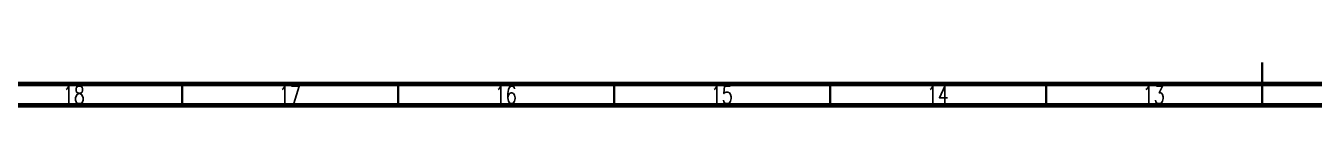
# Model space of a CAD drawing. Header units: millimetres. Extents: x 15 to 1184, y 5 to 836.
# Drawn here: x 313.3 to 611.6, y 5 to 15 of the extents above; entities that cross this region are included whole.
import ezdxf

# ---------------------------------------------------------------- set-up
doc = ezdxf.new("R2010")
doc.units = ezdxf.units.MM
doc.layers.get('0').update_dxf_attribs({"lineweight": 18})
doc.styles.add('SLDTEXTSTYLE0', font='txt.shx', dxfattribs={"width": 0.75})

msp = doc.modelspace()

# ---------------------------------------------------------------- linework, layer by layer
at = {"color": 7, "linetype": 'Continuous', "lineweight": 35}
for p, q in [((599.5, 5), (599.5, 15)), ((349.5, 10), (349.5, 5)), ((399.5, 10), (399.5, 5)), ((449.5, 10), (449.5, 5)), ((499.5, 10), (499.5, 5)), ((549.5, 10), (549.5, 5)), ((599.5, 10), (599.5, 5))]:
    msp.add_line(p, q, dxfattribs=at)
at = {"color": 7, "linetype": 'Continuous', "lineweight": 70}
for p, q in [((1179, 10), (20, 10)), ((1184, 5), (15, 5))]:
    msp.add_line(p, q, dxfattribs=at)

# ---------------------------------------------------------------- texts
at = {"color": 7, "linetype": 'Continuous', "lineweight": 0, "char_height": 3.96875, "attachment_point": 2, "style": 'SLDTEXTSTYLE0'}
for s, insert, width in [('18', (324.4201, 9.4704), 5.953125), ('17', (374.4201, 9.4704), 5.953125), ('16', (424.4201, 9.4704), 5.953125), ('15', (474.4201, 9.4704), 5.527902), ('14', (524.4201, 9.4704), 5.953125), ('13', (574.4201, 9.4704), 5.527902)]:
    msp.add_mtext(s, dxfattribs=dict(at, insert=insert, width=width))

doc.saveas('drawing.dxf')
